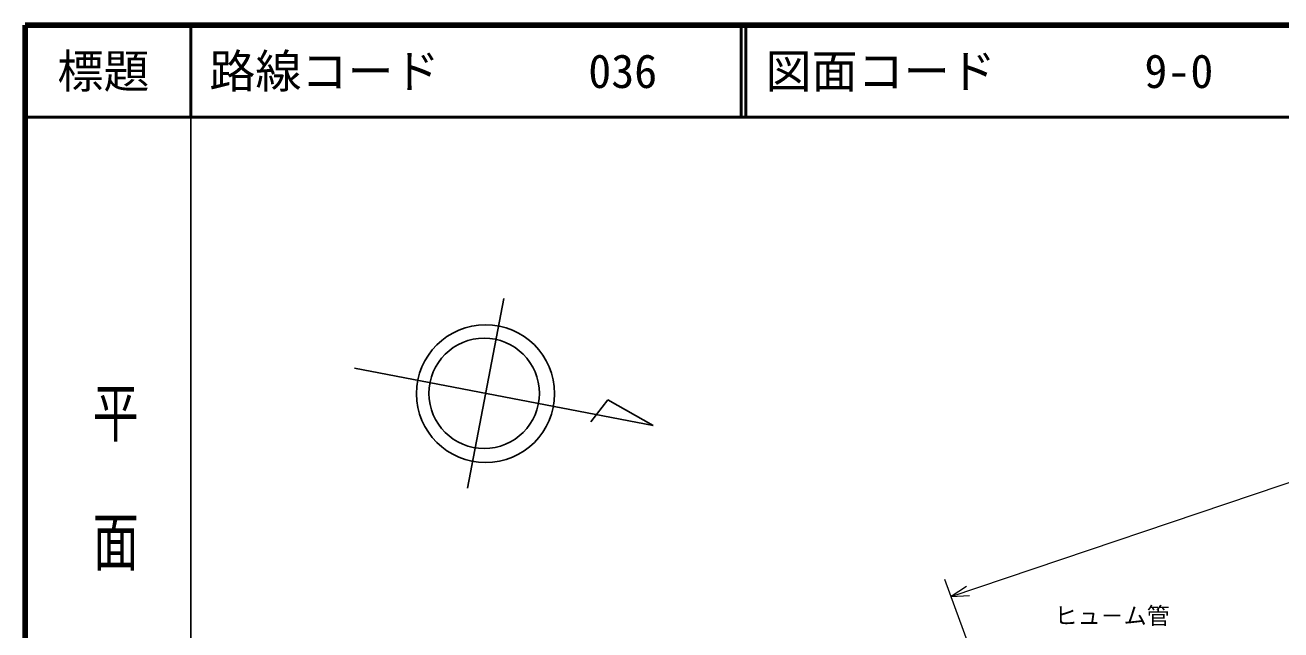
# Model space of a CAD drawing. Units: millimetres, scale not verified. Extents: x 40000 to 680000, y 20000 to 380000.
# Drawn here: x 40000 to 176338, y 314298 to 380000 of the extents above; entities that cross this region are included whole.
import ezdxf
from ezdxf.enums import TextEntityAlignment as Align

# ---------------------------------------------------------------- set-up
doc = ezdxf.new("R2010")
doc.units = ezdxf.units.MM
doc.header["$LTSCALE"] = 1000
for name, color, linetype, lineweight in [('M-BGD', 7, 'Continuous', 25), ('M-STR-HTXT', 7, 'Continuous', 13), ('M-TTL', 2, 'Continuous', 140), ('M-TTL-BAND', 7, 'Continuous', 25), ('M-TTL-LINE', 7, 'Continuous', 50)]:
    doc.layers.add(name, color=color, linetype=linetype, lineweight=lineweight)
doc.layers.add('M-TTL-TXT', color=7, linetype='Continuous')
doc.styles.add('@ＭＳ ゴシック', font='')
doc.styles.add('ＭＳ ゴシック', font='')
doc.styles.get('@ＭＳ ゴシック').set_extended_font_data('@MS Gothic')
doc.styles.get('ＭＳ ゴシック').set_extended_font_data('MS Gothic')

msp = doc.modelspace()

# ---------------------------------------------------------------- linework, layer by layer
at = {"layer": 'M-BGD'}
for p, q in [((91986, 350301), (88014, 329699)), ((75775, 342742), (108178, 336496)), ((103250, 339283), (101422, 336907)), ((108178, 336496), (103250, 339283))]:
    msp.add_line(p, q, dxfattribs=at)
for centre, radius in [((89992, 339959), 7493), ((89839, 339997), 5995)]:
    msp.add_circle(centre, radius, dxfattribs=at)
at = {"layer": 'M-STR-HTXT'}
for p, q in [((140539, 317911), (235787, 350158)), ((154181, 280861), (139848, 319788)), ((142203, 319021), (140539, 317911)), ((140539, 317911), (142535, 318040))]:
    msp.add_line(p, q, dxfattribs=at)
at = {"layer": 'M-TTL'}
for p, q in [((40000, 380000), (40000, 20000)), ((680000, 380000), (40000, 380000))]:
    msp.add_line(p, q, dxfattribs=at)
at = {"layer": 'M-TTL-BAND'}
msp.add_line((58000, 370000), (58000, 20000), dxfattribs=at)
at = {"layer": 'M-TTL-LINE'}
for p, q in [((58000, 380000), (58000, 370000)), ((117750, 380000), (117750, 370000)), ((118250, 380000), (118250, 370000)), ((40000, 370000), (680000, 370000))]:
    msp.add_line(p, q, dxfattribs=at)

# ---------------------------------------------------------------- texts
at = {"layer": 'M-STR-HTXT', "style": 'ＭＳ ゴシック'}
msp.add_text('ヒュ－ム管', height=1833, dxfattribs=at).set_placement((151762, 314374), align=Align.BOTTOM_LEFT)
at = {"layer": 'M-TTL-BAND', "style": '@ＭＳ ゴシック', "width": 1.4}
msp.add_text('平  面  図', height=3666, rotation=270, dxfattribs=at).set_placement((49777, 306475), align=Align.MIDDLE_RIGHT)
at = {"layer": 'M-TTL-TXT', "style": 'ＭＳ ゴシック'}
msp.add_text('標題', height=3666, dxfattribs=at).set_placement((48500, 375000), align=Align.MIDDLE_CENTER)
for s, p in [('路線コード', (60000, 375000)), ('036', (101142, 375000)), ('図面コード', (120380, 375000)), ('9-0', (161521, 375000))]:
    msp.add_text(s, height=3666, dxfattribs=at).set_placement(p, align=Align.MIDDLE_LEFT)

doc.saveas('drawing.dxf')
